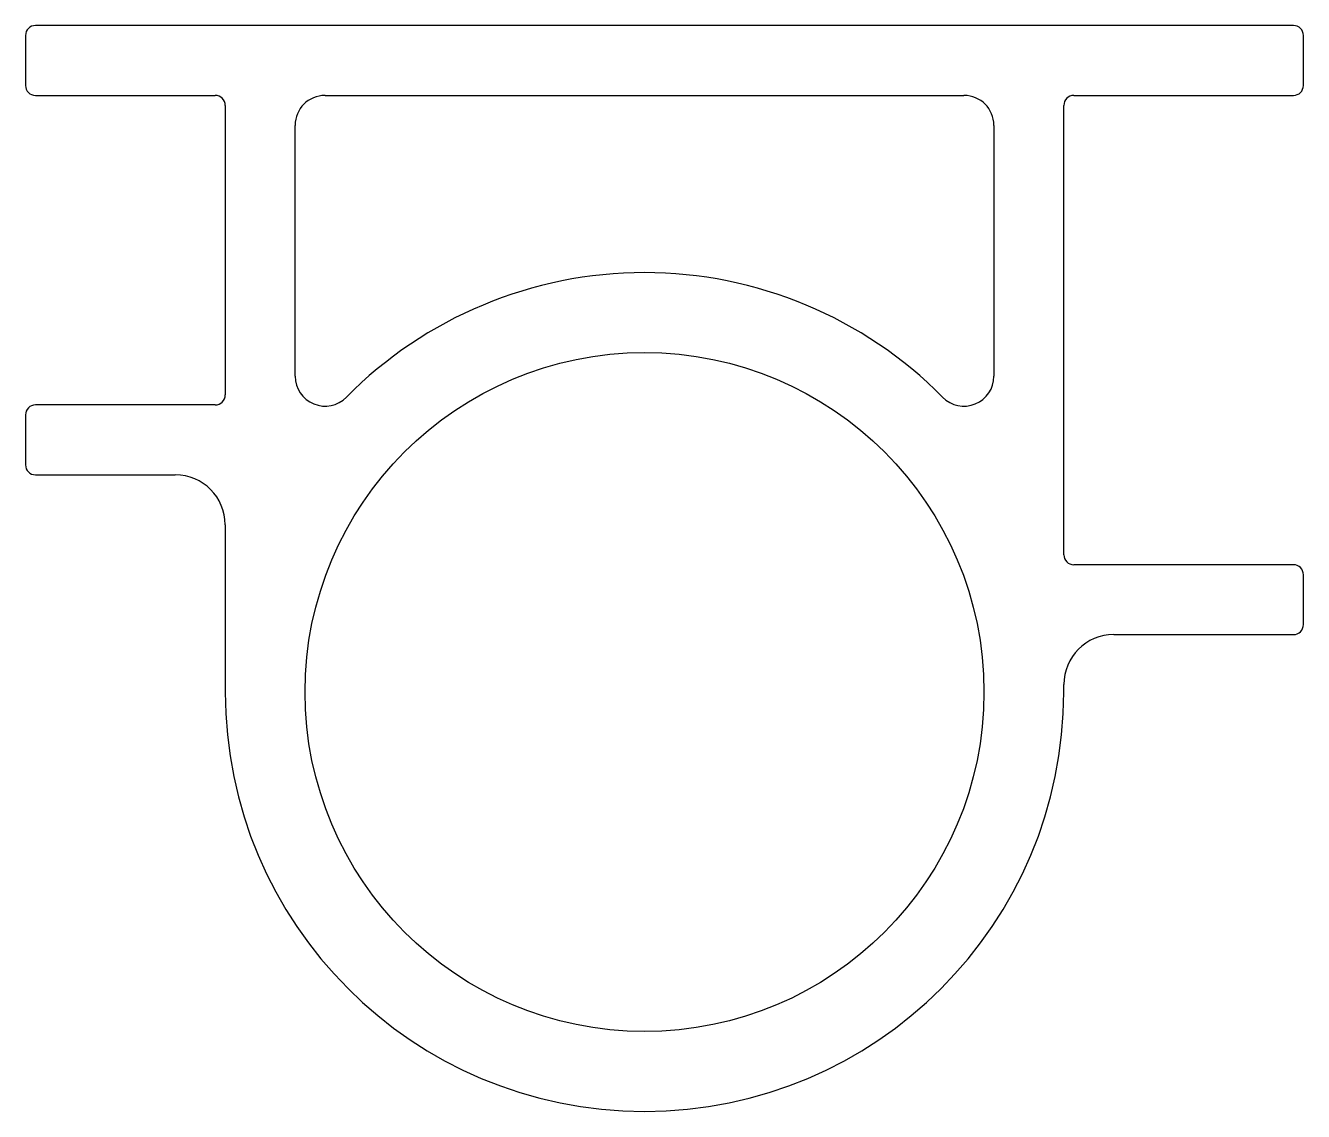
# Model space of a CAD drawing. Extents: x 2369 to 2497, y 1602 to 1711.
import ezdxf

# ---------------------------------------------------------------- set-up
doc = ezdxf.new("R2010")
doc.units = 0
doc.layers.get('0').update_dxf_attribs({"linetype": 'CONTINUOUS'})

msp = doc.modelspace()

# ---------------------------------------------------------------- linework, layer by layer
for p, q in [((2495.8, 1710.57), (2369.8, 1710.57)), ((2368.8, 1709.57), (2368.8, 1704.57)), ((2496.8, 1704.57), (2496.8, 1709.57)), ((2369.8, 1703.57), (2387.8, 1703.57)), ((2388.8, 1702.57), (2388.8, 1673.57)), ((2398.8, 1703.57), (2462.8, 1703.57)), ((2472.8, 1657.57), (2472.8, 1702.57)), ((2473.8, 1703.57), (2495.8, 1703.57)), ((2395.8, 1675.45), (2395.8, 1700.57)), ((2465.8, 1700.57), (2465.8, 1675.45)), ((2387.8, 1672.57), (2369.8, 1672.57)), ((2368.8, 1671.57), (2368.8, 1666.57)), ((2369.8, 1665.57), (2383.8, 1665.57)), ((2388.8, 1660.57), (2388.8, 1643.82)), ((2495.8, 1656.57), (2473.8, 1656.57)), ((2496.8, 1650.57), (2496.8, 1655.57)), ((2477.8, 1649.57), (2495.8, 1649.57)), ((2472.8, 1643.82), (2472.8, 1644.57))]:
    msp.add_line(p, q)
msp.add_circle((2430.8, 1643.82), 34)
for centre, radius, start, end in [((2369.8, 1709.57), 1, 90, 180), ((2495.8, 1709.57), 1, 0, 90), ((2369.8, 1704.57), 1, 180, 270), ((2495.8, 1704.57), 1, 270, 0), ((2387.8, 1702.57), 1, 0, 90), ((2398.8, 1700.57), 3, 90, 180), ((2462.8, 1700.57), 3, 0, 90), ((2473.8, 1702.57), 1, 90, 180), ((2430.8, 1643.82), 42, 44.6904, 135.3096), ((2398.8, 1675.45), 3, 180, 315.5472), ((2462.8, 1675.45), 3, 224.4528, 0), ((2387.8, 1673.57), 1, 270, 0), ((2369.8, 1671.57), 1, 90, 180), ((2369.8, 1666.57), 1, 180, 270), ((2383.8, 1660.57), 5, 0, 90), ((2473.8, 1657.57), 1, 180, 270), ((2495.8, 1655.57), 1, 0, 90), ((2495.8, 1650.57), 1, 270, 0), ((2477.8, 1644.57), 5, 90, 180), ((2430.8, 1643.82), 42, 180, 0)]:
    msp.add_arc(centre, radius, start, end)

doc.saveas('drawing.dxf')
